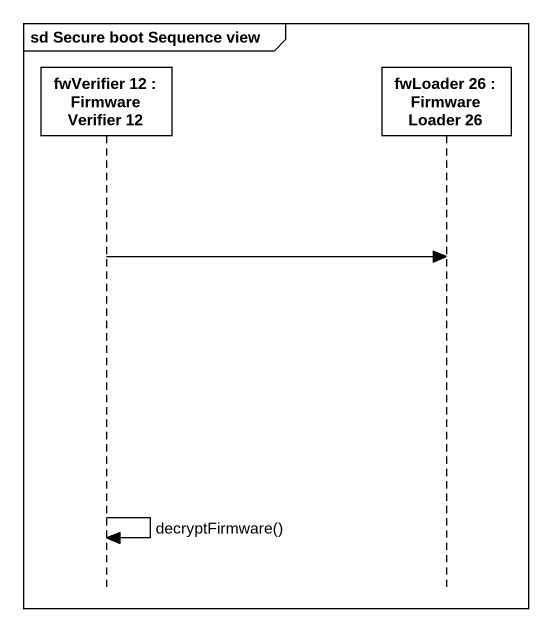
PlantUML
@startuml
mainframe sd Secure boot Sequence view
hide footbox
participant "fwVerifier 12 : Firmware Verifier 12" as fwVerifier_12
participant "fwLoader 26 : Firmware Loader 26" as fwLoader_26

fwVerifier_12 -> fwLoader_26
fwVerifier_12 -> fwVerifier_12 : decryptFirmware()
@enduml
